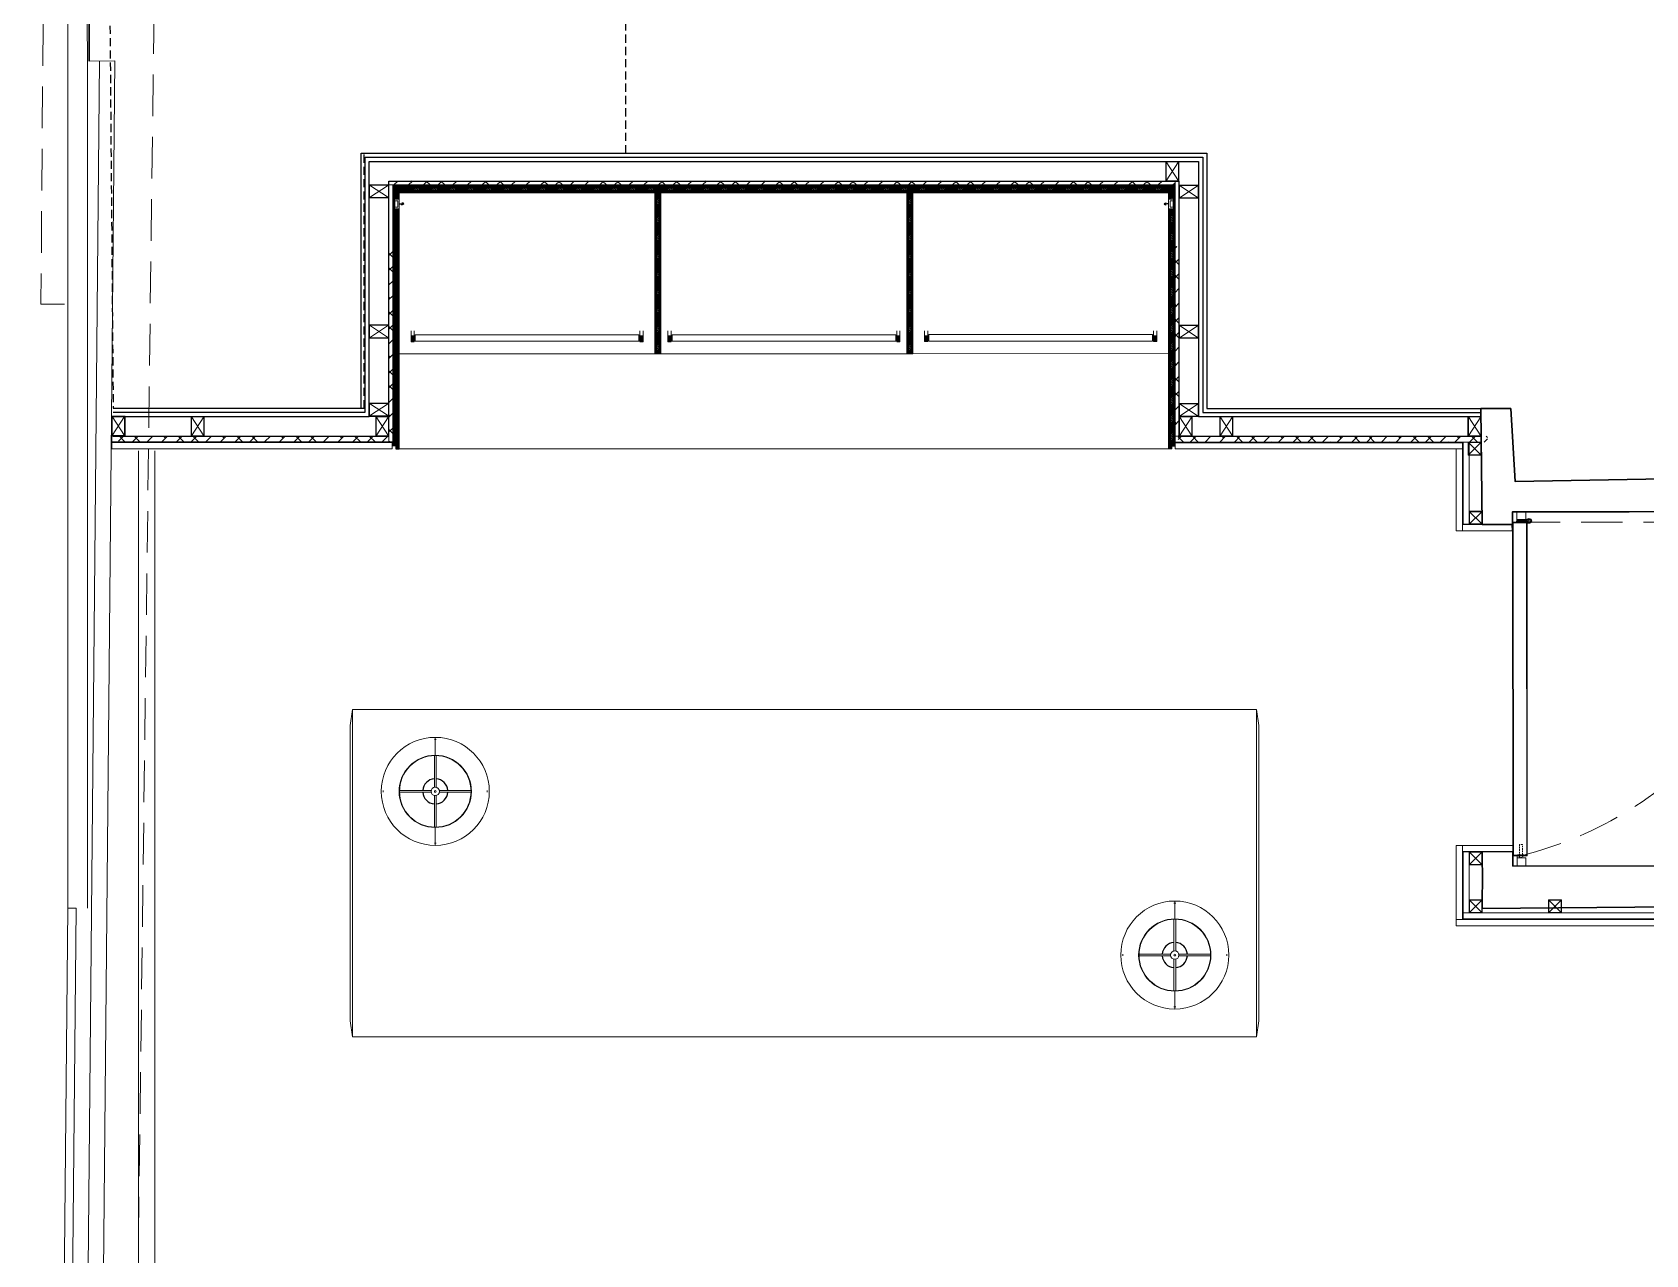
# Model space of a CAD drawing. Header units: centimetres. Extents: x 5488 to 20269, y -31398 to -19684.
# Drawn here: x 11202.2 to 11695.2, y -23046.1 to -22672.6 of the extents above; entities that cross this region are included whole.
import ezdxf

# ---------------------------------------------------------------- set-up
doc = ezdxf.new("R2010")
doc.units = ezdxf.units.CM
doc.set_wipeout_variables(frame=1)
for name, pattern in [('( Hidden )', [0.375, 0.25, -0.125]), ('DASHED', [0.75, 0.5, -0.25]), ('HIDDEN', [9.525, 6.35, -3.175])]:
    doc.linetypes.add(name, pattern=pattern)
for name, color, linetype in [('3-OPN-XDR-HARDWARE', 52, 'Continuous'), ('LT_DISTRIBUTION', 1, 'DASHED'), ('xxx_Auto_Kaplama_Alcipan Tarama', 250, 'Continuous')]:
    doc.layers.add(name, color=color, linetype=linetype)
for name, color, linetype, lineweight in [('Make2D$Visible$Curves$METAL', 132, 'Continuous', 0), ('Make2D$Visible$Tangents$Default', 40, 'Continuous', 0), ('xxx_Auto_DIMENSION_INTERIOR', 33, 'Continuous', 0), ('xxx_Auto_Duvar_Duvar Gorunus 01', 253, 'Continuous', 15), ('xxx_Auto_Duvar_Duvar Gorunus 02', 251, 'Continuous', 9), ('xxx_Auto_Duvar_Duvar Plan Kesit', 7, 'Continuous', 30), ('xxx_Auto_FFE-METAL', 132, 'Continuous', 5), ('xxx_Auto_FFE_UPHOLSTERY', 67, 'Continuous', 20), ('xxx_Auto_FFE_WOOD', 36, 'Continuous', 0), ('xxx_Auto_Kaplama_Ahşap', 34, 'Continuous', 0), ('xxx_Auto_Kaplama_Ahşap Tarama', 16, 'Continuous', 5), ('xxx_Auto_Kaplama_Doğal Taş', 43, 'Continuous', 13), ('xxx_Auto_Kaplama_Metal', 133, 'Continuous', 0), ('xxx_Auto_Kaplama_Tavan Alcipan', 8, 'Continuous', 13), ('xxx_Auto_Konstruksiyon_Metal', 141, 'Continuous', 0), ('xxx_Auto_Mep_Aydinlatma', 41, 'Continuous', 13), ('xxx_Auto_Mobilya_Ahsap', 34, 'Continuous', 20), ('xxx_Auto_Tefris_Aydinlatma', 50, 'Continuous', 15), ('xxx_Auto_Tefris_Silik', 252, 'Continuous', 13)]:
    doc.layers.add(name, color=color, linetype=linetype, lineweight=lineweight)
pattern_1 = [(45, (3966.6933, -1416.8692), (-2.24506403, 2.24506403), []), (135, (3966.6933, -1416.8692), (-6.7351921, 2.24506403), [7.9375, -4.7625])]
pattern_2 = [(45, (3965.6933, -1416.86917), (-0.2499999996, 0.2499999996), [])]
pattern_3 = [(45, (3965.6933, -1416.8692), (-2.24506403, 2.24506403), []), (135, (3965.6933, -1416.8692), (-6.7351921, 2.24506403), [7.9375, -4.7625])]

# ---------------------------------------------------------------- blocks, each defined once
blk = doc.blocks.new('A$Cb3d25d0a')
at = {"layer": 'xxx_Auto_Konstruksiyon_Metal', "lineweight": 20}
h = blk.add_hatch(color=256, dxfattribs=at)
h.dxf.hatch_style = 1
h.paths.add_polyline_path([(2, 2), (2, -2), (-2, -2), (-2, 2)])
h.paths.add_polyline_path([(1.88, 1.88), (-1.88, 1.88), (-1.88, -1.88), (1.88, -1.88)], flags=16)
for points in [[(2, -2), (2, 2), (-2, 2), (-2, -2)], [(1.88, -1.88), (1.88, 1.88), (-1.88, 1.88), (-1.88, -1.88)]]:
    blk.add_lwpolyline(points, close=True, dxfattribs=at)
for points in [[(1.88, -1.88), (-1.88, 1.88)], [(1.88, 1.88), (-1.88, -1.88)]]:
    blk.add_lwpolyline(points, dxfattribs=at)
blk = doc.blocks.new('A$C041D3D96')
at = {"layer": 'xxx_Auto_Mep_Aydinlatma'}
for points in [[(0.1, -3), (0.1, 0)], [(0.1, -0.1), (1.4, -0.1), (1.4, -2.9), (0.1, -2.9)]]:
    blk.add_lwpolyline(points, dxfattribs=at)
blk.add_wipeout([(0, -3), (0, 0), (1.5, 0), (1.5, -3)]).dxf.layer = 'xxx_Auto_Mep_Aydinlatma'
at = {"layer": 'LT_DISTRIBUTION'}
for p, q in [((-1.36, -1.49), (-0.82, -1.12)), ((-0.82, -1.39), (-1.36, -1.5)), ((-0.08, -1.49), (-1.36, -1.49)), ((-0.82, -1.61), (-1.36, -1.5)), ((-0.08, -1.51), (-1.36, -1.51)), ((-1.36, -1.51), (-0.82, -1.88)), ((-0.82, -1.12), (-0.82, -1.39)), ((-0.82, -1.88), (-0.82, -1.61))]:
    blk.add_line(p, q, dxfattribs=at)
at = {"layer": 'xxx_Auto_Mep_Aydinlatma'}
blk.add_lwpolyline([(0, -3), (0, 0), (1.5, 0), (1.5, -3), (0, -3)], dxfattribs=at)
at = {"layer": 'xxx_Auto_Tefris_Aydinlatma'}
blk.add_lwpolyline([(0.45, -2.5), (1.4, -2.5), (1.4, -0.5), (0.45, -0.5)], close=True, dxfattribs=at)
blk = doc.blocks.new('A$C407E580E')
at = {"color": 4, "ltscale": 5, "rotation": 90}
blk.add_blockref('A$C041D3D96', (-5, -2), dxfattribs=at)
blk = doc.blocks.new('926.20.803_p')
at = {"layer": '3-OPN-XDR-HARDWARE'}
for points in [[(-0.35, -0.61), (-0.35, -3.71), (-0.05, -3.71), (-0.05, -0.7)], [(0.35, -0.61), (0.35, -3.71), (0.05, -3.71), (0.05, -0.7)]]:
    blk.add_lwpolyline(points, dxfattribs=at)
for radius in [0.7, 0.4]:
    blk.add_circle((0, 0), radius, dxfattribs=at)
blk = doc.blocks.new('A$Cff1dd7f8')
at = {"layer": 'Make2D$Visible$Curves$METAL'}
for p, q in [((0.27, 15.87), (-0.27, 15.87)), ((-0.27, 1.25), (-0.27, 10.93)), ((0.27, 1.25), (0.27, 10.93)), ((-15.87, 0.27), (-15.87, -0.27)), ((-1.25, 0.27), (-10.93, 0.27)), ((1.25, 0.27), (10.93, 0.27)), ((15.87, -0.27), (15.87, 0.27)), ((-1.25, -0.27), (-10.93, -0.27)), ((-0.27, -1.25), (-0.27, -10.93)), ((0.27, -1.25), (0.27, -10.93)), ((1.25, -0.27), (10.93, -0.27)), ((-0.27, -15.87), (0.27, -15.87))]:
    blk.add_line(p, q, dxfattribs=at)
at = {"layer": 'Make2D$Visible$Curves$METAL', "extrusion": (0, 0, -1)}
for radius in [1.28, 0.285]:
    blk.add_circle((0, 0), radius, dxfattribs=at)
at = {"layer": 'Make2D$Visible$Tangents$Default'}
for p, q in [((0, 10.93), (0, 11.04)), ((0, -11.04), (0, -10.93))]:
    blk.add_line(p, q, dxfattribs=at)
at = {"layer": 'xxx_Auto_FFE_UPHOLSTERY'}
for p, q in [((0, 16.5), (0, 11.04)), ((0, -16.5), (0, -11.04))]:
    blk.add_line(p, q, dxfattribs=at)
for radius, start, end in [(16.5, 90, 270), (16.5, 270, 90), (11.04, 90, 270), (10.93, 90, 270), (11.04, 270, 90), (10.93, 270, 90)]:
    blk.add_arc((0, 0), radius, start, end, dxfattribs=at)
at = {"layer": 'xxx_Auto_FFE_WOOD', "lineweight": -3}
for start, end in [(94.0821, 175.9165), (4.0821, 85.9158), (184.0804, 265.9179), (274.0863, 355.9179)]:
    blk.add_arc((0, 0), 3.84, start, end, dxfattribs=at)
blk = doc.blocks.new('MASA AYDINLATMA 1')
at = {"layer": 'xxx_Auto_Konstruksiyon_Metal'}
blk.add_blockref('A$Cff1dd7f8', (18518.09, -30454.93, -1.58), dxfattribs=at)
blk = doc.blocks.new('masa1')
at = {"layer": 'xxx_Auto_Mobilya_Ahsap'}
for p, q in [((-1208.27, 783.46, -58.7), (-1208.27, 683.46, -58.7)), ((-932.05, 783.46, -58.7), (-932.05, 683.46, -58.7))]:
    blk.add_line(p, q, dxfattribs=at)
at = {"layer": 'xxx_Auto_Mobilya_Ahsap', "elevation": -58.7}
blk.add_lwpolyline([(-1208.27, 783.46), (-932.05, 783.46), (-931.37, 778.59), (-931.37, 688.32), (-932.05, 683.46), (-1208.27, 683.46), (-1208.95, 688.32), (-1208.95, 778.59), (-1208.27, 783.46)], dxfattribs=at)
at = {"layer": 'xxx_Auto_Kaplama_Ahşap'}
for p in [(-19701.07, 31213.38, -57.12), (-19475.14, 31163.38, -57.12)]:
    blk.add_blockref('MASA AYDINLATMA 1', p, dxfattribs=at)

msp = doc.modelspace()

# ---------------------------------------------------------------- hatches: boundary and pattern name
at = {"layer": 'xxx_Auto_DIMENSION_INTERIOR', "true_color": 0x991b1e}
h = msp.add_hatch(dxfattribs=at)
h.set_pattern_fill('WOOD2', color=244, scale=30, pattern_type=2)
h.set_pattern_definition([(333.4349, (5000, 16.8), (-29.999975, 30.000039), [4.02492, -63.05712]), (284.5742, (5003.6, 15), (-209.99978675, 810.00006626), [15.49872, -1534.37226]), (252.4744, (5007.5, 30), (-150.00024805, -479.99990738), [5.97747, -591.7683]), (315, (5005.7, 24.3), (30.00001, -7e-15), [7.63674, -34.78965]), (270, (5011.1, 18.9), (30, -30), [5.7, -24.3]), (309.0939, (5011.1, 13.2), (270.00024094, -329.9998173), [12.36933, -606.09654]), (270, (5018.9, 3.6), (30, -30), [3.6, -26.4]), (287.5256, (5018.9, 30), (-150.00024805, 479.99990738), [5.97747, -591.7683]), (303.6901, (5020.7, 24.3), (-30.00004, 59.9999867), [6.48999, -101.67654]), (339.7751, (5024.3, 18.9), (329.99991793, -120.00025007), [6.07455, -601.37916])])
h.paths.add_polyline_path([(11265.34, -22725.63), (11378.82, -22725.63), (11378.82, -22694.72), (11265.34, -22694.72)], flags=9)
at = {"layer": 'xxx_Auto_Kaplama_Ahşap Tarama'}
h = msp.add_hatch(dxfattribs=at)
h.set_pattern_fill('JIS_WOOD', color=256, scale=0.5)
h.set_pattern_definition(pattern_2)
h.paths.add_polyline_path([(11551.38, -22798.98), (11551.38, -22719.59), (11312.38, -22719.58), (11312.38, -22798.89), (11313.36, -22798.89), (11313.36, -22799.89), (11314.38, -22799.89), (11314.38, -22721.58), (11549.39, -22721.59), (11549.39, -22799.93), (11550.38, -22799.93), (11550.39, -22798.98)])
h = msp.add_hatch(dxfattribs=at)
h.set_pattern_fill('JIS_WOOD', color=256, scale=0.5)
h.set_pattern_definition(pattern_2)
h.paths.add_polyline_path([(11392.48, -22770.89), (11394.28, -22770.89), (11394.28, -22721.63), (11392.48, -22721.63)])
h = msp.add_hatch(dxfattribs=at)
h.set_pattern_fill('JIS_WOOD', color=256, scale=0.5)
h.set_pattern_definition([(45, (4042.69332, -1416.86917), (-0.2499999996, 0.2499999996), [])])
h.paths.add_polyline_path([(11469.48, -22770.89), (11471.28, -22770.89), (11471.28, -22721.63), (11469.48, -22721.63)])
at = {"layer": 'xxx_Auto_Kaplama_Alcipan Tarama'}
h = msp.add_hatch(dxfattribs=at)
h.set_pattern_fill('ANSI38', color=256)
h.set_pattern_definition([(45, (3965.6933, -1396.8692), (-2.24506403, 2.24506403), []), (135, (3965.6933, -1396.8692), (-6.7351921, 2.24506403), [7.9375, -4.7625])])
h.paths.add_polyline_path([(11551.38, -22718.08), (11311.18, -22718.08), (11311.18, -22719.28), (11551.38, -22719.28)])
h.paths.add_polyline_path([(11348.35, -22722.91), (11348.35, -22718.25), (11342.35, -22718.25), (11342.35, -22722.91)], flags=9)
h.paths.add_polyline_path([(11428.45, -22722.96), (11428.45, -22718.29), (11422.45, -22718.29), (11422.45, -22722.96)], flags=9)
h = msp.add_hatch(dxfattribs=at)
h.set_pattern_fill('ANSI38', color=256)
h.set_pattern_definition(pattern_3)
h.paths.add_polyline_path([(11552.58, -22738.09), (11551.38, -22738.09), (11551.38, -22739.59), (11551.38, -22739.59), (11551.38, -22796.02), (11551.38, -22796.02), (11551.38, -22739.59), (11551.38, -22741.58), (11551.38, -22739.59), (11551.38, -22739.59), (11551.38, -22796.02), (11552.58, -22796.02)])
h = msp.add_hatch(dxfattribs=at)
h.set_pattern_fill('ANSI38', color=256)
h.set_pattern_definition(pattern_3)
h.paths.add_polyline_path([(11312.38, -22739.28), (11311.18, -22739.28), (11311.18, -22797.78), (11312.38, -22797.78), (11312.38, -22739.58)])
h = msp.add_hatch(dxfattribs=at)
h.set_pattern_fill('ANSI38', color=256)
h.set_pattern_definition(pattern_1)
h.paths.add_polyline_path([(11312.18, -22796.02), (11308.18, -22796.02), (11254.75, -22796), (11254.75, -22796.02), (11250.75, -22796.02), (11228.91, -22795.98), (11228.58, -22795.9), (11228.57, -22796.8), (11228.57, -22797.7), (11312.18, -22797.78)])
h = msp.add_hatch(dxfattribs=at)
h.set_pattern_fill('ANSI38', color=256)
h.set_pattern_definition(pattern_1)
h.paths.add_polyline_path([(11646.87, -22796.02), (11642.87, -22796.02), (11570.04, -22796.02), (11570.04, -22796.02), (11566.04, -22796.02), (11552.38, -22796.02), (11552.38, -22797.83), (11646.87, -22797.83)])
at = {"layer": 'xxx_Auto_Konstruksiyon_Metal', "lineweight": 20}
h = msp.add_hatch(color=256, dxfattribs=at)
h.dxf.hatch_style = 1
h.paths.add_polyline_path([(11552.58, -22712.09), (11552.58, -22718.09), (11548.58, -22718.09), (11548.58, -22712.09)])
h.paths.add_polyline_path([(11552.46, -22712.2), (11548.7, -22712.2), (11548.7, -22717.97), (11552.46, -22717.97)], flags=16)
h = msp.add_hatch(color=256, dxfattribs=at)
h.dxf.hatch_style = 1
h.paths.add_polyline_path([(11311.18, -22723.24), (11305.18, -22723.24), (11305.18, -22719.24), (11311.18, -22719.24)])
h.paths.add_polyline_path([(11311.06, -22723.13), (11311.06, -22719.36), (11305.3, -22719.36), (11305.3, -22723.13)], flags=16)
h = msp.add_hatch(color=256, dxfattribs=at)
h.dxf.hatch_style = 1
h.paths.add_polyline_path([(11558.58, -22723.29), (11552.58, -22723.29), (11552.58, -22719.29), (11558.58, -22719.29)])
h.paths.add_polyline_path([(11558.46, -22723.17), (11558.46, -22719.4), (11552.7, -22719.4), (11552.7, -22723.17)], flags=16)
h = msp.add_hatch(color=256, dxfattribs=at)
h.dxf.hatch_style = 1
h.paths.add_polyline_path([(11311.18, -22766.04), (11305.18, -22766.04), (11305.18, -22762.04), (11311.18, -22762.04)])
h.paths.add_polyline_path([(11311.06, -22765.93), (11311.06, -22762.16), (11305.3, -22762.16), (11305.3, -22765.93)], flags=16)
h = msp.add_hatch(color=256, dxfattribs=at)
h.dxf.hatch_style = 1
h.paths.add_polyline_path([(11558.58, -22766.09), (11552.58, -22766.09), (11552.58, -22762.09), (11558.58, -22762.09)])
h.paths.add_polyline_path([(11558.46, -22765.97), (11558.46, -22762.2), (11552.7, -22762.2), (11552.7, -22765.97)], flags=16)
h = msp.add_hatch(color=256, dxfattribs=at)
h.dxf.hatch_style = 1
h.paths.add_polyline_path([(11311.18, -22789.98), (11305.18, -22789.98), (11305.18, -22785.98), (11311.18, -22785.98)])
h.paths.add_polyline_path([(11311.06, -22789.86), (11311.06, -22786.09), (11305.3, -22786.09), (11305.3, -22789.86)], flags=16)
h = msp.add_hatch(color=256, dxfattribs=at)
h.dxf.hatch_style = 1
h.paths.add_polyline_path([(11558.58, -22790.02), (11552.58, -22790.02), (11552.58, -22786.02), (11558.58, -22786.02)])
h.paths.add_polyline_path([(11558.46, -22789.91), (11558.46, -22786.14), (11552.7, -22786.14), (11552.7, -22789.91)], flags=16)
h = msp.add_hatch(color=256, dxfattribs=at)
h.dxf.hatch_style = 1
h.paths.add_polyline_path([(11230.58, -22789.9), (11230.58, -22795.9), (11226.58, -22795.9), (11226.58, -22789.9)])
h.paths.add_polyline_path([(11230.46, -22790.01), (11226.69, -22790.01), (11226.69, -22795.78), (11230.46, -22795.78)], flags=16)
h = msp.add_hatch(color=256, dxfattribs=at)
h.dxf.hatch_style = 1
h.paths.add_polyline_path([(11254.75, -22790.02), (11254.75, -22796.02), (11250.75, -22796.02), (11250.75, -22790.02)])
h.paths.add_polyline_path([(11254.64, -22790.14), (11250.87, -22790.14), (11250.87, -22795.91), (11254.64, -22795.91)], flags=16)
h = msp.add_hatch(color=256, dxfattribs=at)
h.dxf.hatch_style = 1
h.paths.add_polyline_path([(11311.18, -22790.02), (11311.18, -22796.02), (11307.18, -22796.02), (11307.18, -22790.02)])
h.paths.add_polyline_path([(11311.06, -22790.14), (11307.3, -22790.14), (11307.3, -22795.91), (11311.06, -22795.91)], flags=16)
h = msp.add_hatch(color=256, dxfattribs=at)
h.dxf.hatch_style = 1
h.paths.add_polyline_path([(11556.58, -22790.02), (11556.58, -22796.02), (11552.58, -22796.02), (11552.58, -22790.02)])
h.paths.add_polyline_path([(11556.46, -22790.14), (11552.7, -22790.14), (11552.7, -22795.91), (11556.46, -22795.91)], flags=16)
h = msp.add_hatch(color=256, dxfattribs=at)
h.dxf.hatch_style = 1
h.paths.add_polyline_path([(11569.04, -22790.02), (11569.04, -22796.02), (11565.04, -22796.02), (11565.04, -22790.02)])
h.paths.add_polyline_path([(11568.92, -22790.14), (11565.16, -22790.14), (11565.16, -22795.91), (11568.92, -22795.91)], flags=16)
h = msp.add_hatch(color=256, dxfattribs=at)
h.dxf.hatch_style = 1
h.paths.add_polyline_path([(11644.87, -22790.02), (11644.87, -22796.02), (11640.87, -22796.02), (11640.87, -22790.02)])
h.paths.add_polyline_path([(11644.76, -22790.14), (11640.99, -22790.14), (11640.99, -22795.91), (11644.76, -22795.91)], flags=16)

# ---------------------------------------------------------------- linework, layer by layer
at = {"layer": 'xxx_Auto_Duvar_Duvar Gorunus 01'}
for p, q in [((11196.31, -24663.45), (11213.09, -22940.23)), ((11215.63, -22940.26), (11198.87, -24660.96)), ((11213.09, -22940.23), (11215.63, -22940.26))]:
    msp.add_line(p, q, dxfattribs=at)
msp.add_lwpolyline([(11227.52, -22681.39), (11219.59, -22681.41)], dxfattribs=at)
at = {"layer": 'xxx_Auto_Duvar_Duvar Gorunus 02'}
msp.add_lwpolyline([(11213.09, -22940.23), (11213.07, -22410.44), (11219.07, -22410.44), (11219.09, -22940.23)], dxfattribs=at)
at = {"layer": 'xxx_Auto_Duvar_Duvar Plan Kesit'}
for points in [[(11399.05, -22376.8), (11219.18, -22375.47), (11219.6, -22681.41)], [(11958.82, -22926.86), (12105.47, -22926.35), (12105.5, -22937.44), (11958.61, -22937.8), (11913.64, -22937.95), (11645.19, -22940.27), (11645.31, -22928.75), (11645.23, -22926.89), (11645.2, -22923), (11654.54, -22922.94), (11654.62, -22927.36), (11914.07, -22926.73), (11914.07, -22926.73)]]:
    msp.add_lwpolyline(points, dxfattribs=at)
at = {"layer": 'xxx_Auto_Duvar_Duvar Plan Kesit', "lineweight": -3}
for points in [[(11226.96, -22787.48), (11302.68, -22787.48), (11302.68, -22709.58), (11561.08, -22709.58), (11561.08, -22787.52), (11645.02, -22787.52)], [(11226.96, -22788.73), (11303.93, -22788.73), (11303.93, -22710.83), (11559.83, -22710.83), (11559.83, -22788.77), (11645.02, -22788.77)]]:
    msp.add_lwpolyline(points, dxfattribs=at)
at = {"layer": 'xxx_Auto_Duvar_Duvar Plan Kesit'}
msp.add_lwpolyline([(11653.99, -22787.52), (11644.8, -22787.52), (11645.22, -22822.97), (11654.51, -22822.97), (11654.5, -22819.1), (11690.15, -22819.16), (11706.65, -22818.94), (11706.65, -22808.94), (11655.33, -22809.89)], close=True, dxfattribs=at)
at = {"layer": 'xxx_Auto_FFE_WOOD'}
for points in [[(11654.5, -22819.1), (11654.5, -22822.27), (11655.83, -22822.27), (11655.83, -22819.1)], [(11659, -22924.18), (11658.93, -22822.27), (11654.51, -22822.27), (11654.58, -22924.18)], [(11655.83, -22819.1), (11655.83, -22821.57), (11658.5, -22821.57), (11658.5, -22819.1)], [(11658.8, -22923.98), (11658.73, -22822.47), (11654.71, -22822.47), (11654.78, -22923.98)], [(11654.58, -22927.36), (11654.58, -22924.18), (11655.91, -22924.18), (11655.91, -22927.35)], [(11655.91, -22927.35), (11655.91, -22924.88), (11658.58, -22924.88), (11658.58, -22927.35)]]:
    msp.add_lwpolyline(points, close=True, dxfattribs=at)
at = {"layer": 'xxx_Auto_FFE_WOOD', "linetype": 'DASHED'}
msp.add_lwpolyline([(11657.57, -22923.88), (11657.57, -22920.73), (11656.57, -22920.73), (11656.57, -22923.88)], dxfattribs=at)
msp.add_lwpolyline([(11658.17, -22923.88), (11658.17, -22924.18), (11655.97, -22924.18), (11655.97, -22923.88)], close=True, dxfattribs=at)
msp.add_arc((11657.07, -22924.18), 0.6, 180, 0, dxfattribs=at)
at = {"layer": 'xxx_Auto_Kaplama_Ahşap'}
for p, q in [((11314.38, -22721.58), (11312.38, -22719.58)), ((11549.38, -22721.59), (11551.38, -22719.59)), ((11392.48, -22770.89), (11314.38, -22770.89)), ((11394.28, -22770.89), (11469.48, -22770.89)), ((11471.28, -22770.89), (11549.38, -22770.76))]:
    msp.add_line(p, q, dxfattribs=at)
at = {"layer": 'xxx_Auto_Kaplama_Ahşap', "lineweight": -3}
msp.add_lwpolyline([(11550.39, -22798.98), (11551.38, -22798.98), (11551.38, -22719.59), (11312.38, -22719.58), (11312.38, -22798.89), (11313.36, -22798.89), (11313.36, -22799.89), (11314.38, -22799.89), (11314.38, -22721.58), (11549.39, -22721.59), (11549.39, -22799.93)], dxfattribs=at)
at = {"layer": 'xxx_Auto_Kaplama_Ahşap'}
for points in [[(11392.48, -22770.89), (11394.28, -22770.89), (11394.28, -22721.63), (11392.48, -22721.63)], [(11469.48, -22770.89), (11471.28, -22770.89), (11471.28, -22721.63), (11469.48, -22721.63)]]:
    msp.add_lwpolyline(points, close=True, dxfattribs=at)
msp.add_lwpolyline([(11549.39, -22799.93), (11550.39, -22799.93), (11550.39, -22798.98)], dxfattribs=at)
at = {"layer": 'xxx_Auto_Kaplama_Doğal Taş'}
msp.add_line((11314.38, -22799.89), (11549.39, -22799.93), dxfattribs=at)
for points in [[(11226.55, -22799.89), (11312.18, -22799.89), (11312.18, -22797.98), (11226.55, -22797.98), (11226.55, -22799.89)], [(11551.38, -22799.93), (11639.21, -22799.93), (11639.21, -22798.03), (11551.38, -22798.03), (11551.38, -22799.93)], [(11637.21, -22799.93), (11637.21, -22824.93), (11639.21, -22824.93), (11639.21, -22799.93), (11637.21, -22799.93)], [(11639.21, -22824.93), (11654.35, -22824.93), (11654.3, -22823.03), (11639.21, -22823.03), (11639.21, -22824.93)], [(11637.21, -22943.63), (11637.21, -22921.04), (11639.21, -22921.04), (11639.21, -22943.63), (11637.21, -22943.63)], [(11639.21, -22921.04), (11654.58, -22921.04), (11654.54, -22922.94), (11639.21, -22922.94), (11639.21, -22921.04)]]:
    msp.add_lwpolyline(points, dxfattribs=at)
msp.add_lwpolyline([(11637.21, -22945.63), (11637.21, -22943.63), (12021.39, -22943.63), (12021.39, -22945.63)], close=True, dxfattribs=at)
at = {"layer": 'xxx_Auto_Kaplama_Metal'}
for points in [[(11234.72, -22800.49), (11234.72, -23066.49)], [(11239.72, -22800.49), (11239.72, -23066.49)]]:
    msp.add_lwpolyline(points, dxfattribs=at)
at = {"layer": 'xxx_Auto_Kaplama_Tavan Alcipan'}
for points in [[(11311.18, -22718.08), (11551.38, -22718.08), (11551.38, -22719.28), (11311.18, -22719.28), (11311.18, -22718.08)], [(11552.58, -22718.08), (11552.58, -22796.02), (11551.38, -22796.02), (11551.38, -22718.09), (11552.58, -22718.09)], [(11312.38, -22719.28), (11312.38, -22797.78), (11311.18, -22797.78), (11311.18, -22719.28), (11312.38, -22719.28)]]:
    msp.add_lwpolyline(points, dxfattribs=at)
for points in [[(11226.57, -22797.7), (11311.18, -22797.78), (11311.18, -22795.98), (11226.57, -22795.9)], [(11551.38, -22797.83), (11644.87, -22797.83), (11644.87, -22796.02), (11551.38, -22796.02)], [(11641.24, -22822.93), (11641.22, -22797.83), (11639.41, -22797.83), (11639.43, -22822.93)], [(11641.24, -22923.04), (11641.22, -22941.63), (11639.41, -22941.63), (11639.43, -22923.04)], [(11639.41, -22943.43), (12029.49, -22943.43), (12029.49, -22941.63), (11639.41, -22941.63)]]:
    msp.add_lwpolyline(points, close=True, dxfattribs=at)
at = {"layer": 'xxx_Auto_Konstruksiyon_Metal', "lineweight": -3}
for points in [[(11226.96, -22789.98), (11305.18, -22789.98), (11305.18, -22712.08), (11558.58, -22712.08), (11558.58, -22790.01), (11645.02, -22790.02)], [(11226.91, -22795.98), (11311.18, -22795.98), (11311.18, -22718.08), (11552.58, -22718.08), (11552.58, -22796.01), (11645.02, -22796.02)]]:
    msp.add_lwpolyline(points, dxfattribs=at)
at = {"layer": 'xxx_Auto_Konstruksiyon_Metal', "lineweight": 20}
for points in [[(11552.58, -22718.09), (11552.58, -22712.09), (11548.58, -22712.09), (11548.58, -22718.09)], [(11552.46, -22717.97), (11552.46, -22712.2), (11548.7, -22712.2), (11548.7, -22717.97)], [(11305.18, -22723.24), (11311.18, -22723.24), (11311.18, -22719.24), (11305.18, -22719.24)], [(11305.3, -22723.13), (11311.06, -22723.13), (11311.06, -22719.36), (11305.3, -22719.36)], [(11552.58, -22723.29), (11558.58, -22723.29), (11558.58, -22719.29), (11552.58, -22719.29)], [(11552.7, -22723.17), (11558.46, -22723.17), (11558.46, -22719.4), (11552.7, -22719.4)], [(11305.18, -22766.04), (11311.18, -22766.04), (11311.18, -22762.04), (11305.18, -22762.04)], [(11305.3, -22765.93), (11311.06, -22765.93), (11311.06, -22762.16), (11305.3, -22762.16)], [(11552.58, -22766.09), (11558.58, -22766.09), (11558.58, -22762.09), (11552.58, -22762.09)], [(11552.7, -22765.97), (11558.46, -22765.97), (11558.46, -22762.2), (11552.7, -22762.2)], [(11305.18, -22789.98), (11311.18, -22789.98), (11311.18, -22785.98), (11305.18, -22785.98)], [(11305.3, -22789.86), (11311.06, -22789.86), (11311.06, -22786.09), (11305.3, -22786.09)], [(11552.58, -22790.02), (11558.58, -22790.02), (11558.58, -22786.02), (11552.58, -22786.02)], [(11552.7, -22789.91), (11558.46, -22789.91), (11558.46, -22786.14), (11552.7, -22786.14)], [(11230.58, -22795.9), (11230.58, -22789.9), (11226.58, -22789.9), (11226.58, -22795.9)], [(11230.46, -22795.78), (11230.46, -22790.01), (11226.69, -22790.01), (11226.69, -22795.78)], [(11254.75, -22796.02), (11254.75, -22790.02), (11250.75, -22790.02), (11250.75, -22796.02)], [(11254.64, -22795.91), (11254.64, -22790.14), (11250.87, -22790.14), (11250.87, -22795.91)], [(11311.18, -22796.02), (11311.18, -22790.02), (11307.18, -22790.02), (11307.18, -22796.02)], [(11311.06, -22795.91), (11311.06, -22790.14), (11307.3, -22790.14), (11307.3, -22795.91)], [(11556.58, -22796.02), (11556.58, -22790.02), (11552.58, -22790.02), (11552.58, -22796.02)], [(11556.46, -22795.91), (11556.46, -22790.14), (11552.7, -22790.14), (11552.7, -22795.91)], [(11569.04, -22796.02), (11569.04, -22790.02), (11565.04, -22790.02), (11565.04, -22796.02)], [(11568.92, -22795.91), (11568.92, -22790.14), (11565.16, -22790.14), (11565.16, -22795.91)], [(11644.87, -22796.02), (11644.87, -22790.02), (11640.87, -22790.02), (11640.87, -22796.02)], [(11644.76, -22795.91), (11644.76, -22790.14), (11640.99, -22790.14), (11640.99, -22795.91)]]:
    msp.add_lwpolyline(points, close=True, dxfattribs=at)
for points in [[(11552.46, -22717.97), (11548.7, -22712.2)], [(11552.46, -22712.2), (11548.7, -22717.97)], [(11305.3, -22723.13), (11311.06, -22719.36)], [(11311.06, -22723.13), (11305.3, -22719.36)], [(11552.7, -22723.17), (11558.46, -22719.4)], [(11558.46, -22723.17), (11552.7, -22719.4)], [(11305.3, -22765.93), (11311.06, -22762.16)], [(11311.06, -22765.93), (11305.3, -22762.16)], [(11552.7, -22765.97), (11558.46, -22762.2)], [(11558.46, -22765.97), (11552.7, -22762.2)], [(11305.3, -22789.86), (11311.06, -22786.09)], [(11311.06, -22789.86), (11305.3, -22786.09)], [(11552.7, -22789.91), (11558.46, -22786.14)], [(11558.46, -22789.91), (11552.7, -22786.14)], [(11230.46, -22795.78), (11226.69, -22790.01)], [(11230.46, -22790.01), (11226.69, -22795.78)], [(11254.64, -22795.91), (11250.87, -22790.14)], [(11254.64, -22790.14), (11250.87, -22795.91)], [(11311.06, -22795.91), (11307.3, -22790.14)], [(11311.06, -22790.14), (11307.3, -22795.91)], [(11556.46, -22795.91), (11552.7, -22790.14)], [(11556.46, -22790.14), (11552.7, -22795.91)], [(11568.92, -22795.91), (11565.16, -22790.14)], [(11568.92, -22790.14), (11565.16, -22795.91)], [(11644.76, -22795.91), (11640.99, -22790.14)], [(11644.76, -22790.14), (11640.99, -22795.91)]]:
    msp.add_lwpolyline(points, dxfattribs=at)
at = {"layer": 'xxx_Auto_Tefris_Silik', "linetype": 'HIDDEN', "ltscale": 2}
msp.add_lwpolyline([(11234.69, -23041.13), (11240.15, -22610.67)], dxfattribs=at)
msp.add_lwpolyline([(11656.36, -22822.27), (11744.68, -22822.24, -0.318624), (11657.07, -22924.18)], format="xyb", dxfattribs=at)

# ---------------------------------------------------------------- block references
at = {"layer": 'xxx_Auto_FFE_WOOD', "rotation": 270}
msp.add_blockref('926.20.803_p', (11659.54, -22821.92), dxfattribs=at)
at = {"layer": 'xxx_Auto_Konstruksiyon_Metal', "color": 0}
for p in [(11642.89, -22799.83), (11643.22, -22925), (11643.22, -22939.63), (11667.49, -22939.63)]:
    msp.add_blockref('A$Cb3d25d0a', p, dxfattribs=at)
at = {"layer": 'xxx_Auto_Konstruksiyon_Metal', "color": 0, "xscale": -1, "rotation": 180}
msp.add_blockref('A$Cb3d25d0a', (11643.22, -22820.97), dxfattribs=at)
at = {"layer": 'xxx_Auto_Mobilya_Ahsap'}
msp.add_blockref('masa1', (12508.35, -23662.99, 58.7), dxfattribs=at)

# ---------------------------------------------------------------- next in the draw order: block references
at = {"color": 6, "xscale": -1, "rotation": 90}
msp.add_blockref('A$C407E580E', (11312.38, -22728.58), dxfattribs=at)
at = {"color": 6, "rotation": 270}
msp.add_blockref('A$C407E580E', (11551.39, -22728.58), dxfattribs=at)

# ---------------------------------------------------------------- next in the draw order: wipeouts: each hides what was drawn before it
for points in [[(11317.97, -22763.89), (11317.97, -22767.2), (11318.97, -22767.2), (11318.97, -22766.74), (11319.27, -22766.74), (11319.27, -22767.04), (11387.59, -22767.04), (11387.59, -22766.74), (11387.89, -22766.74), (11387.89, -22767.2), (11388.89, -22767.2), (11388.89, -22763.89), (11387.89, -22763.89), (11387.89, -22765.34), (11387.59, -22765.34), (11387.59, -22765.04), (11319.27, -22765.04), (11319.27, -22765.34), (11318.97, -22765.34), (11318.97, -22763.89)], [(11396.42, -22763.89), (11396.42, -22767.2), (11397.42, -22767.2), (11397.42, -22766.74), (11397.72, -22766.74), (11397.72, -22767.04), (11466.04, -22767.04), (11466.04, -22766.74), (11466.34, -22766.74), (11466.34, -22767.2), (11467.34, -22767.2), (11467.34, -22763.89), (11466.34, -22763.89), (11466.34, -22765.34), (11466.04, -22765.34), (11466.04, -22765.04), (11397.72, -22765.04), (11397.72, -22765.34), (11397.42, -22765.34), (11397.42, -22763.89)], [(11474.87, -22763.83), (11474.87, -22767.13), (11475.87, -22767.13), (11475.87, -22766.67), (11476.17, -22766.67), (11476.17, -22766.97), (11544.5, -22766.97), (11544.5, -22766.67), (11544.8, -22766.67), (11544.8, -22767.13), (11545.8, -22767.13), (11545.8, -22763.83), (11544.8, -22763.83), (11544.8, -22765.28), (11544.5, -22765.28), (11544.5, -22764.98), (11476.17, -22764.98), (11476.17, -22765.28), (11475.87, -22765.28), (11475.87, -22763.83)]]:
    msp.add_wipeout(points).dxf.layer = 'xxx_Auto_FFE-METAL'

# ---------------------------------------------------------------- next in the draw order: linework, layer by layer
at = {"color": 241, "linetype": '( Hidden )', "ltscale": 10}
msp.add_lwpolyline([(11226.96, -22787.48), (11303.68, -22787.48), (11303.68, -22709.58), (11383.55, -22709.58), (11383.55, -22378.15), (11223.55, -22378.16)], close=True, dxfattribs=at)
at = {"layer": 'xxx_Auto_Duvar_Duvar Gorunus 01'}
for points in [[(12707.24, -24688.53), (11204.22, -24655.78), (11222.74, -22681.4)], [(12707.35, -24683.76), (11209.04, -24651.11), (11227.52, -22681.39)]]:
    msp.add_lwpolyline(points, dxfattribs=at)
at = {"layer": 'xxx_Auto_FFE-METAL'}
for p, q in [((11317.97, -22765.4, 140054.41), (11318.97, -22765.4, 140054.41)), ((11317.97, -22765.5, 140054.41), (11318.97, -22765.5, 140054.41)), ((11317.97, -22765.61, 140054.41), (11318.97, -22765.61, 140054.41)), ((11317.97, -22765.74, 140054.41), (11318.97, -22765.74, 140054.41)), ((11317.97, -22765.9, 140054.41), (11318.97, -22765.9, 140054.41)), ((11317.97, -22766.04, 140054.41), (11318.97, -22766.04, 140054.41)), ((11317.97, -22766.22, 140054.41), (11318.97, -22766.22, 140054.41)), ((11317.97, -22766.4, 140054.41), (11318.97, -22766.4, 140054.41)), ((11317.97, -22766.57, 140054.41), (11318.97, -22766.57, 140054.41)), ((11317.97, -22766.73, 140054.41), (11318.97, -22766.73, 140054.41)), ((11317.97, -22766.88, 140054.41), (11318.97, -22766.88, 140054.41)), ((11317.97, -22767, 140054.41), (11318.97, -22767, 140054.41)), ((11317.97, -22767.09, 140054.41), (11318.97, -22767.09, 140054.41)), ((11317.97, -22767.14, 140054.41), (11318.97, -22767.14, 140054.41)), ((11317.97, -22767.2, 140054.41), (11318.97, -22767.2, 140054.41)), ((11388.89, -22765.4, 280108.82), (11387.89, -22765.4, 280108.82)), ((11388.89, -22765.5, 280108.82), (11387.89, -22765.5, 280108.82)), ((11388.89, -22765.61, 280108.82), (11387.89, -22765.61, 280108.82)), ((11388.89, -22765.74, 280108.82), (11387.89, -22765.74, 280108.82)), ((11388.89, -22765.9, 280108.82), (11387.89, -22765.9, 280108.82)), ((11388.89, -22766.04, 280108.82), (11387.89, -22766.04, 280108.82)), ((11388.89, -22766.22, 280108.82), (11387.89, -22766.22, 280108.82)), ((11388.89, -22766.4, 280108.82), (11387.89, -22766.4, 280108.82)), ((11388.89, -22766.58, 280108.82), (11387.89, -22766.58, 280108.82)), ((11388.89, -22766.73, 280108.82), (11387.89, -22766.73, 280108.82)), ((11388.89, -22766.88, 280108.82), (11387.89, -22766.88, 280108.82)), ((11388.89, -22767, 280108.82), (11387.89, -22767, 280108.82)), ((11388.89, -22767.09, 280108.82), (11387.89, -22767.09, 280108.82)), ((11388.89, -22767.14, 280108.82), (11387.89, -22767.14, 280108.82)), ((11388.89, -22767.2, 280108.82), (11387.89, -22767.2, 280108.82)), ((11396.42, -22765.4, 140054.41), (11397.42, -22765.4, 140054.41)), ((11396.42, -22765.5, 140054.41), (11397.42, -22765.5, 140054.41)), ((11396.42, -22765.61, 140054.41), (11397.42, -22765.61, 140054.41)), ((11396.42, -22765.74, 140054.41), (11397.42, -22765.74, 140054.41)), ((11396.42, -22765.9, 140054.41), (11397.42, -22765.9, 140054.41)), ((11396.42, -22766.04, 140054.41), (11397.42, -22766.04, 140054.41)), ((11396.42, -22766.22, 140054.41), (11397.42, -22766.22, 140054.41)), ((11396.42, -22766.4, 140054.41), (11397.42, -22766.4, 140054.41)), ((11396.42, -22766.57, 140054.41), (11397.42, -22766.57, 140054.41)), ((11396.42, -22766.73, 140054.41), (11397.42, -22766.73, 140054.41)), ((11396.42, -22766.88, 140054.41), (11397.42, -22766.88, 140054.41)), ((11396.42, -22767, 140054.41), (11397.42, -22767, 140054.41)), ((11396.42, -22767.09, 140054.41), (11397.42, -22767.09, 140054.41)), ((11396.42, -22767.14, 140054.41), (11397.42, -22767.14, 140054.41)), ((11396.42, -22767.2, 140054.41), (11397.42, -22767.2, 140054.41)), ((11467.34, -22765.4, 280108.82), (11466.34, -22765.4, 280108.82)), ((11467.34, -22765.5, 280108.82), (11466.34, -22765.5, 280108.82)), ((11467.34, -22765.61, 280108.82), (11466.34, -22765.61, 280108.82)), ((11467.34, -22765.74, 280108.82), (11466.34, -22765.74, 280108.82)), ((11467.34, -22765.9, 280108.82), (11466.34, -22765.9, 280108.82)), ((11467.34, -22766.04, 280108.82), (11466.34, -22766.04, 280108.82)), ((11467.34, -22766.22, 280108.82), (11466.34, -22766.22, 280108.82)), ((11467.34, -22766.4, 280108.82), (11466.34, -22766.4, 280108.82)), ((11467.34, -22766.58, 280108.82), (11466.34, -22766.58, 280108.82)), ((11467.34, -22766.73, 280108.82), (11466.34, -22766.73, 280108.82)), ((11467.34, -22766.88, 280108.82), (11466.34, -22766.88, 280108.82)), ((11467.34, -22767, 280108.82), (11466.34, -22767, 280108.82)), ((11467.34, -22767.09, 280108.82), (11466.34, -22767.09, 280108.82)), ((11467.34, -22767.14, 280108.82), (11466.34, -22767.14, 280108.82)), ((11467.34, -22767.2, 280108.82), (11466.34, -22767.2, 280108.82)), ((11474.87, -22765.33, 140054.41), (11475.87, -22765.33, 140054.41)), ((11474.87, -22765.44, 140054.41), (11475.87, -22765.44, 140054.41)), ((11474.87, -22765.55, 140054.41), (11475.87, -22765.55, 140054.41)), ((11474.87, -22765.68, 140054.41), (11475.87, -22765.68, 140054.41)), ((11474.87, -22765.84, 140054.41), (11475.87, -22765.84, 140054.41)), ((11474.87, -22765.97, 140054.41), (11475.87, -22765.97, 140054.41)), ((11474.87, -22766.15, 140054.41), (11475.87, -22766.15, 140054.41)), ((11474.87, -22766.33, 140054.41), (11475.87, -22766.33, 140054.41)), ((11474.87, -22766.51, 140054.41), (11475.87, -22766.51, 140054.41)), ((11474.87, -22766.67, 140054.41), (11475.87, -22766.67, 140054.41)), ((11474.87, -22766.82, 140054.41), (11475.87, -22766.82, 140054.41)), ((11474.87, -22766.93, 140054.41), (11475.87, -22766.93, 140054.41)), ((11474.87, -22767.02, 140054.41), (11475.87, -22767.02, 140054.41)), ((11474.87, -22767.07, 140054.41), (11475.87, -22767.07, 140054.41)), ((11474.87, -22767.13, 140054.41), (11475.87, -22767.13, 140054.41)), ((11545.8, -22765.34, 280108.82), (11544.8, -22765.34, 280108.82)), ((11545.8, -22765.44, 280108.82), (11544.8, -22765.44, 280108.82)), ((11545.8, -22765.55, 280108.82), (11544.8, -22765.55, 280108.82)), ((11545.8, -22765.68, 280108.82), (11544.8, -22765.68, 280108.82)), ((11545.8, -22765.84, 280108.82), (11544.8, -22765.84, 280108.82)), ((11545.8, -22765.97, 280108.82), (11544.8, -22765.97, 280108.82)), ((11545.8, -22766.15, 280108.82), (11544.8, -22766.15, 280108.82)), ((11545.8, -22766.33, 280108.82), (11544.8, -22766.33, 280108.82)), ((11545.8, -22766.51, 280108.82), (11544.8, -22766.51, 280108.82)), ((11545.8, -22766.67, 280108.82), (11544.8, -22766.67, 280108.82)), ((11545.8, -22766.82, 280108.82), (11544.8, -22766.82, 280108.82)), ((11545.8, -22766.93, 280108.82), (11544.8, -22766.93, 280108.82)), ((11545.8, -22767.02, 280108.82), (11544.8, -22767.02, 280108.82)), ((11545.8, -22767.07, 280108.82), (11544.8, -22767.07, 280108.82)), ((11545.8, -22767.13, 280108.82), (11544.8, -22767.13, 280108.82))]:
    msp.add_line(p, q, dxfattribs=at)
for points, elevation in [([(11317.97, -22763.89), (11317.97, -22767.2), (11318.97, -22767.2), (11318.97, -22763.89)], 140054.41), ([(11317.97, -22767.04), (11318.97, -22767.04)], 140054.41), ([(11317.97, -22767.2), (11318.97, -22767.2)], 140054.41), ([(11319.27, -22765.34), (11319.27, -22766.74), (11318.97, -22766.74), (11318.97, -22765.34), (11319.27, -22765.34)], 140054.41), ([(11387.59, -22765.34), (11387.59, -22766.74), (11387.89, -22766.74), (11387.89, -22765.34), (11387.59, -22765.34)], 280108.82), ([(11388.89, -22763.89), (11388.89, -22767.2), (11387.89, -22767.2), (11387.89, -22763.89)], 280108.82), ([(11388.89, -22767.04), (11387.89, -22767.04)], 280108.82), ([(11388.89, -22767.2), (11387.89, -22767.2)], 280108.82), ([(11396.42, -22763.89), (11396.42, -22767.2), (11397.42, -22767.2), (11397.42, -22763.89)], 140054.41), ([(11396.42, -22767.04), (11397.42, -22767.04)], 140054.41), ([(11396.42, -22767.2), (11397.42, -22767.2)], 140054.41), ([(11397.72, -22765.34), (11397.72, -22766.74), (11397.42, -22766.74), (11397.42, -22765.34), (11397.72, -22765.34)], 140054.41), ([(11466.04, -22765.34), (11466.04, -22766.74), (11466.34, -22766.74), (11466.34, -22765.34), (11466.04, -22765.34)], 280108.82), ([(11467.34, -22763.89), (11467.34, -22767.2), (11466.34, -22767.2), (11466.34, -22763.89)], 280108.82), ([(11467.34, -22767.04), (11466.34, -22767.04)], 280108.82), ([(11467.34, -22767.2), (11466.34, -22767.2)], 280108.82), ([(11474.87, -22763.83), (11474.87, -22767.13), (11475.87, -22767.13), (11475.87, -22763.83)], 140054.41), ([(11474.87, -22766.97), (11475.87, -22766.97)], 140054.41), ([(11474.87, -22767.13), (11475.87, -22767.13)], 140054.41), ([(11476.17, -22765.28), (11476.17, -22766.67), (11475.87, -22766.67), (11475.87, -22765.28), (11476.17, -22765.28)], 140054.41), ([(11544.5, -22765.28), (11544.5, -22766.67), (11544.8, -22766.67), (11544.8, -22765.28), (11544.5, -22765.28)], 280108.82), ([(11545.8, -22763.83), (11545.8, -22767.13), (11544.8, -22767.13), (11544.8, -22763.83)], 280108.82), ([(11545.8, -22766.97), (11544.8, -22766.97)], 280108.82), ([(11545.8, -22767.13), (11544.8, -22767.13)], 280108.82)]:
    msp.add_lwpolyline(points, dxfattribs=dict(at, elevation=elevation))
for points in [[(11319.27, -22765.04), (11319.27, -22767.04), (11387.59, -22767.04), (11387.59, -22765.04)], [(11397.72, -22765.04), (11397.72, -22767.04), (11466.04, -22767.04), (11466.04, -22765.04)], [(11476.17, -22764.98), (11476.17, -22766.97), (11544.5, -22766.97), (11544.5, -22764.98)]]:
    msp.add_lwpolyline(points, close=True, dxfattribs=at)
at = {"layer": 'xxx_Auto_Tefris_Silik', "linetype": 'HIDDEN', "ltscale": 2}
msp.add_lwpolyline([(11952.51, -22178.37), (11952.51, -22356.78), (11913.25, -22357.34), (11913.25, -22366.37), (11809.79, -22366.72), (11809.79, -22367.79), (11738.91, -22367.79), (11623.64, -22365.72), (11486.11, -22364.23), (11399.12, -22366.8), (11207.9, -22365.38), (11204.9, -22755.71), (11212.1, -22755.71)], dxfattribs=at)

doc.saveas('drawing.dxf')
